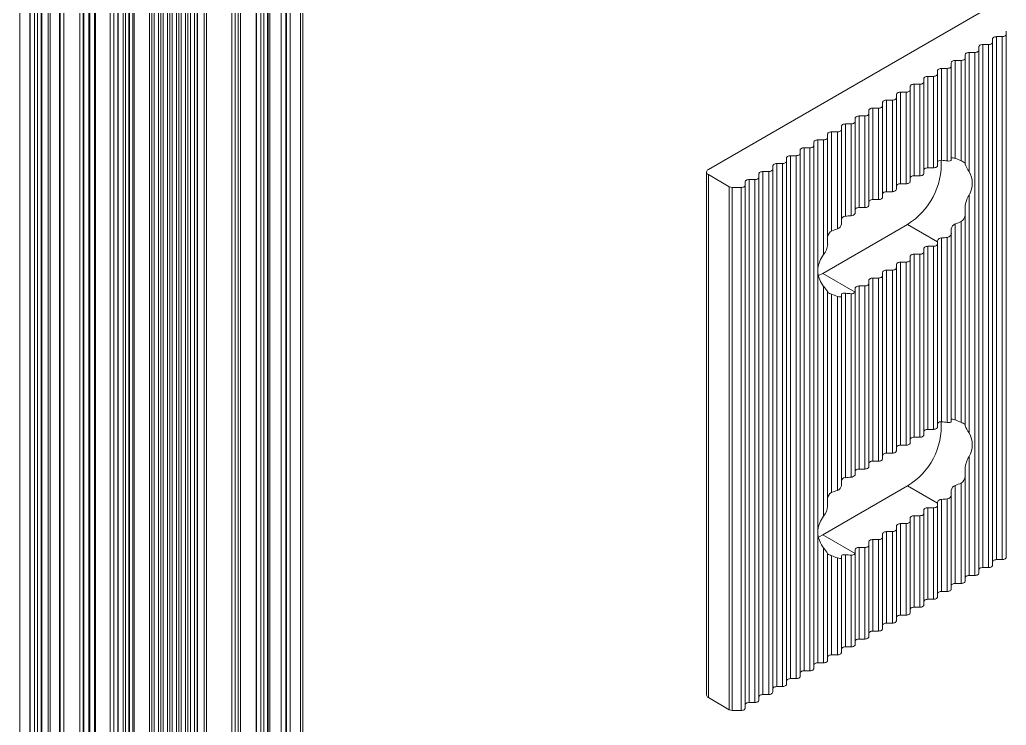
# Model space of a CAD drawing. Header units: millimetres. Extents: x 39 to 459, y 26 to 647.
# Drawn here: x 153.071 to 154.921, y 265.556 to 266.878 of the extents above; entities that cross this region are included whole.
import ezdxf

# ---------------------------------------------------------------- set-up
doc = ezdxf.new("R2010")
doc.units = ezdxf.units.MM
doc.layers.add('ANTET', color=7, linetype='Continuous')

# ---------------------------------------------------------------- blocks, each defined once
blk = doc.blocks.new('Kayıt Montajı')
at = {"color": 7, "linetype": 'Continuous', "lineweight": 15}
for p, q in [((11288.6942, 2149.8857), (11288.6942, 2125.1445)), ((11288.6984, 2149.8857), (11288.6984, 2125.1445)), ((11288.6411, 2149.8698), (11288.6411, 2125.1286)), ((11288.6602, 2149.8588), (11288.6602, 2125.1176)), ((11288.6604, 2149.8587), (11288.6604, 2125.1175)), ((11288.6686, 2149.8547), (11288.6686, 2125.1135)), ((11288.6747, 2149.8549), (11288.6747, 2125.1137)), ((11288.6814, 2149.8588), (11288.6814, 2125.1176)), ((11288.6823, 2125.1188), (11288.6823, 2149.86)), ((11288.7158, 2149.8285), (11288.7158, 2125.0873)), ((11288.7168, 2149.8269), (11288.7168, 2125.0857)), ((11288.7237, 2149.8221), (11288.7237, 2125.0809)), ((11288.7239, 2149.822), (11288.7239, 2125.0808)), ((11288.7536, 2149.8049), (11288.7536, 2125.0637)), ((11288.9869, 2149.7167), (11288.9869, 2126.6903)), ((11288.9912, 2149.7167), (11288.9912, 2126.6903)), ((11288.961, 2149.7013), (11288.961, 2126.6748)), ((11288.969, 2149.7013), (11288.969, 2126.6748)), ((11288.9735, 2149.7039), (11288.9735, 2126.6774)), ((11288.9743, 2149.7094), (11288.9743, 2126.683)), ((11288.7601, 2149.6794), (11288.7601, 2126.6529)), ((11288.8106, 2149.6884), (11288.8106, 2126.662)), ((11288.8174, 2149.6923), (11288.8174, 2126.6659)), ((11288.927, 2149.6817), (11288.927, 2126.6552)), ((11288.935, 2149.6817), (11288.935, 2126.6552)), ((11288.9395, 2149.6843), (11288.9395, 2126.6578)), ((11288.944, 2149.6915), (11288.944, 2126.665)), ((11288.952, 2149.6915), (11288.952, 2126.665)), ((11288.9565, 2149.6941), (11288.9565, 2126.6676)), ((11289.0389, 2149.6892), (11289.0389, 2124.948)), ((11289.0452, 2149.6855), (11289.0452, 2124.9443)), ((11288.761, 2149.6781), (11288.761, 2126.6517)), ((11288.7705, 2149.6726), (11288.7705, 2126.6462)), ((11288.7727, 2149.6721), (11288.7727, 2126.6457)), ((11288.7811, 2149.6721), (11288.7811, 2126.6457)), ((11288.7833, 2149.6726), (11288.7833, 2126.6462)), ((11288.8931, 2149.6621), (11288.8931, 2126.6357)), ((11288.9011, 2149.6621), (11288.9011, 2126.6357)), ((11288.9056, 2149.6647), (11288.9056, 2126.6383)), ((11288.9101, 2149.6719), (11288.9101, 2126.6455)), ((11288.918, 2149.6719), (11288.918, 2126.6455)), ((11288.9225, 2149.6745), (11288.9225, 2126.648)), ((11288.8248, 2149.642), (11288.8248, 2126.6156)), ((11288.8533, 2149.6518), (11288.8533, 2126.6254)), ((11288.8554, 2149.6523), (11288.8554, 2126.6259)), ((11288.8841, 2149.6523), (11288.8841, 2126.6259)), ((11288.8886, 2149.6549), (11288.8886, 2126.6285)), ((11288.8257, 2149.6408), (11288.8257, 2126.6143)), ((11288.8352, 2149.6353), (11288.8352, 2126.6088)), ((11288.8395, 2149.6353), (11288.8395, 2126.6088)), ((11288.8458, 2149.6389), (11288.8458, 2126.6125)), ((11288.8467, 2126.6137), (11288.8467, 2149.6402)), ((11289.0504, 2149.6371), (11289.0504, 2124.8959)), ((11289.0548, 2149.631), (11289.0548, 2124.8898)), ((11289.1099, 2149.6359), (11289.1099, 2124.8947)), ((11289.1312, 2149.6359), (11289.1312, 2124.8947)), ((11289.0845, 2149.6138), (11289.0845, 2124.8727)), ((11289.0847, 2149.6137), (11289.0847, 2124.8725)), ((11289.0929, 2149.6098), (11289.0929, 2124.8686)), ((11289.0989, 2149.6099), (11289.0989, 2124.8687)), ((11289.1057, 2149.6138), (11289.1057, 2124.8727)), ((11289.1066, 2124.8739), (11289.1066, 2149.6151)), ((11289.14, 2149.5836), (11289.14, 2124.8424)), ((11289.1411, 2149.5819), (11289.1411, 2124.8407)), ((11289.148, 2149.5772), (11289.148, 2124.836)), ((11289.1481, 2149.5771), (11289.1481, 2124.8359)), ((11289.1672, 2149.5661), (11289.1672, 2124.8249)), ((11289.1715, 2149.5661), (11289.1715, 2124.8249)), ((11290.6942, 2149.2632), (11289.932, 2148.8232)), ((11290.4721, 2149.072), (11290.4829, 2149.072)), ((11290.4721, 2149.072), (11290.4721, 2148.0921)), ((11290.4829, 2149.072), (11290.4829, 2148.0921)), ((11290.4904, 2149.0763), (11290.4904, 2149.0825)), ((11290.4904, 2149.0763), (11290.4904, 2148.0964)), ((11290.4389, 2149.0466), (11290.4389, 2149.0528)), ((11290.4464, 2149.0571), (11290.4571, 2149.0571)), ((11290.4464, 2149.0571), (11290.4464, 2148.0772)), ((11290.4571, 2149.0571), (11290.4571, 2148.0772)), ((11290.4646, 2149.0614), (11290.4646, 2149.0676)), ((11290.4646, 2149.0614), (11290.4646, 2148.0816)), ((11290.4131, 2149.0317), (11290.4131, 2149.0379)), ((11290.4131, 2149.0317), (11290.4131, 2148.8352)), ((11290.4206, 2149.0422), (11290.4314, 2149.0422)), ((11290.4206, 2149.0422), (11290.4206, 2148.8193)), ((11290.4314, 2149.0422), (11290.4314, 2148.0624)), ((11290.4389, 2149.0466), (11290.4389, 2148.0667)), ((11290.3873, 2149.0168), (11290.3873, 2149.023)), ((11290.3873, 2149.0168), (11290.3873, 2148.8408)), ((11290.3948, 2149.0274), (11290.4056, 2149.0274)), ((11290.3948, 2149.0274), (11290.3948, 2148.8438)), ((11290.4056, 2149.0274), (11290.4056, 2148.8392)), ((11290.3433, 2148.9976), (11290.3541, 2148.9976)), ((11290.3433, 2148.9976), (11290.3433, 2148.8261)), ((11290.3541, 2148.9976), (11290.3541, 2148.8261)), ((11290.3616, 2149.0019), (11290.3616, 2149.0082)), ((11290.3616, 2149.0019), (11290.3616, 2148.8305)), ((11290.3691, 2149.0125), (11290.3798, 2149.0125)), ((11290.3691, 2149.0125), (11290.3691, 2148.8402)), ((11290.3798, 2149.0125), (11290.3798, 2148.8391)), ((11290.3101, 2148.9722), (11290.3101, 2148.9784)), ((11290.3176, 2148.9827), (11290.3283, 2148.9827)), ((11290.3176, 2148.9827), (11290.3176, 2148.8113)), ((11290.3283, 2148.9827), (11290.3283, 2148.8113)), ((11290.3358, 2148.9871), (11290.3358, 2148.9933)), ((11290.3358, 2148.9871), (11290.3358, 2148.8156)), ((11290.2843, 2148.9573), (11290.2843, 2148.9635)), ((11290.2843, 2148.9573), (11290.2843, 2148.7859)), ((11290.2918, 2148.9679), (11290.3026, 2148.9679)), ((11290.2918, 2148.9679), (11290.2918, 2148.7964)), ((11290.3026, 2148.9679), (11290.3026, 2148.7964)), ((11290.3101, 2148.9722), (11290.3101, 2148.8007)), ((11290.2586, 2148.9425), (11290.2586, 2148.9487)), ((11290.2586, 2148.9425), (11290.2586, 2148.771)), ((11290.2661, 2148.953), (11290.2768, 2148.953)), ((11290.2661, 2148.953), (11290.2661, 2148.7815)), ((11290.2768, 2148.953), (11290.2768, 2148.7815)), ((11290.2145, 2148.9233), (11290.2253, 2148.9233)), ((11290.2145, 2148.9233), (11290.2145, 2148.7518)), ((11290.2253, 2148.9233), (11290.2253, 2148.7518)), ((11290.2328, 2148.9276), (11290.2328, 2148.9338)), ((11290.2328, 2148.9276), (11290.2328, 2148.7561)), ((11290.2403, 2148.9381), (11290.2511, 2148.9381)), ((11290.2403, 2148.9381), (11290.2403, 2148.7667)), ((11290.2511, 2148.9381), (11290.2511, 2148.7667)), ((11290.1813, 2148.8979), (11290.1813, 2148.9041)), ((11290.1888, 2148.9084), (11290.1995, 2148.9084)), ((11290.1888, 2148.9084), (11290.1888, 2148.7356)), ((11290.1995, 2148.9084), (11290.1995, 2148.7365)), ((11290.207, 2148.9127), (11290.207, 2148.9189)), ((11290.207, 2148.9127), (11290.207, 2148.7413)), ((11290.1555, 2148.883), (11290.1555, 2148.8892)), ((11290.163, 2148.8935), (11290.1738, 2148.8935)), ((11290.163, 2148.8935), (11290.163, 2148.7077)), ((11290.1738, 2148.8935), (11290.1738, 2148.7118)), ((11290.1813, 2148.8979), (11290.1813, 2148.7205)), ((11290.1298, 2148.8681), (11290.1298, 2148.8743)), ((11290.1298, 2148.8681), (11290.1298, 2147.8883)), ((11290.1373, 2148.8787), (11290.148, 2148.8787)), ((11290.1373, 2148.8787), (11290.1373, 2148.6379)), ((11290.148, 2148.8787), (11290.148, 2148.6635)), ((11290.1555, 2148.883), (11290.1555, 2148.6825)), ((11290.0858, 2148.8489), (11290.0965, 2148.8489)), ((11290.0858, 2148.8489), (11290.0858, 2147.8691)), ((11290.0965, 2148.8489), (11290.0965, 2147.8691)), ((11290.104, 2148.8532), (11290.104, 2148.8595)), ((11290.104, 2148.8532), (11290.104, 2147.8734)), ((11290.1115, 2148.8638), (11290.1223, 2148.8638)), ((11290.1115, 2148.8638), (11290.1115, 2147.8839)), ((11290.1223, 2148.8638), (11290.1223, 2147.8839)), ((11290.0525, 2148.8235), (11290.0525, 2148.8297)), ((11290.06, 2148.834), (11290.0708, 2148.834)), ((11290.06, 2148.834), (11290.06, 2147.8542)), ((11290.0708, 2148.834), (11290.0708, 2147.8542)), ((11290.0783, 2148.8384), (11290.0783, 2148.8446)), ((11290.0783, 2148.8384), (11290.0783, 2147.8585)), ((11290.4131, 2148.8352), (11290.4131, 2148.8333)), ((11289.9284, 2148.8183), (11289.9284, 2147.8384)), ((11289.932, 2148.8134), (11289.9712, 2148.7907)), ((11289.932, 2148.8134), (11289.932, 2147.8335)), ((11290.0267, 2148.8086), (11290.0267, 2148.8149)), ((11290.0342, 2148.8192), (11290.045, 2148.8192)), ((11290.0342, 2148.8192), (11290.0342, 2147.8393)), ((11290.045, 2148.8192), (11290.045, 2147.8393)), ((11290.0525, 2148.8235), (11290.0525, 2147.8437)), ((11290.3283, 2148.8113), (11290.3176, 2148.8113)), ((11290.3541, 2148.8261), (11290.3433, 2148.8261)), ((11290.001, 2148.7938), (11290.001, 2148.8)), ((11290.001, 2148.7938), (11290.001, 2147.8139)), ((11290.0085, 2148.8043), (11290.0192, 2148.8043)), ((11290.0085, 2148.8043), (11290.0085, 2147.8245)), ((11290.0192, 2148.8043), (11290.0192, 2147.8245)), ((11290.0267, 2148.8086), (11290.0267, 2147.8288)), ((11290.3026, 2148.7964), (11290.2918, 2148.7964)), ((11289.9712, 2148.7907), (11289.9712, 2147.8109)), ((11289.9765, 2148.7894), (11289.9935, 2148.7894)), ((11289.9765, 2148.7894), (11289.9765, 2147.8096)), ((11289.9935, 2148.7894), (11289.9935, 2147.8096)), ((11290.2768, 2148.7815), (11290.2661, 2148.7815)), ((11290.4206, 2148.7752), (11290.4206, 2148.3294)), ((11290.2511, 2148.7667), (11290.2403, 2148.7667)), ((11290.2253, 2148.7518), (11290.2145, 2148.7518)), ((11290.4131, 2148.7526), (11290.4131, 2148.7382)), ((11290.4131, 2148.7382), (11290.4131, 2148.3453)), ((11290.3053, 2148.7202), (11290.1462, 2148.6284)), ((11290.3616, 2148.6878), (11290.3053, 2148.7202)), ((11290.3948, 2148.721), (11290.3948, 2148.3539)), ((11290.4056, 2148.7255), (11290.4056, 2148.3493)), ((11290.3873, 2148.7118), (11290.3873, 2148.7029)), ((11290.3873, 2148.7029), (11290.3873, 2148.3509)), ((11290.3616, 2148.6897), (11290.3616, 2148.6878)), ((11290.3616, 2148.6878), (11290.3616, 2148.6835)), ((11290.3616, 2148.6835), (11290.3616, 2148.3405)), ((11290.3691, 2148.6948), (11290.3691, 2148.3503)), ((11290.3798, 2148.696), (11290.3798, 2148.3491)), ((11290.3283, 2148.6643), (11290.3176, 2148.6643)), ((11290.3176, 2148.6643), (11290.3176, 2148.3213)), ((11290.3283, 2148.6643), (11290.3283, 2148.3213)), ((11290.3358, 2148.6748), (11290.3358, 2148.6686)), ((11290.3358, 2148.6686), (11290.3358, 2148.3257)), ((11290.3541, 2148.6792), (11290.3433, 2148.6792)), ((11290.3433, 2148.6792), (11290.3433, 2148.3362)), ((11290.3541, 2148.6792), (11290.3541, 2148.3362)), ((11290.2843, 2148.6451), (11290.2843, 2148.6389)), ((11290.3026, 2148.6494), (11290.2918, 2148.6494)), ((11290.2918, 2148.6494), (11290.2918, 2148.3065)), ((11290.3026, 2148.6494), (11290.3026, 2148.3065)), ((11290.3101, 2148.66), (11290.3101, 2148.6538)), ((11290.3101, 2148.6538), (11290.3101, 2148.3108)), ((11290.1373, 2148.6295), (11290.1373, 2148.148)), ((11290.1462, 2148.6284), (11290.1381, 2148.6243)), ((11290.2069, 2148.5934), (11290.1462, 2148.6284)), ((11290.2586, 2148.6302), (11290.2586, 2148.624)), ((11290.2768, 2148.6346), (11290.2661, 2148.6346)), ((11290.2661, 2148.6346), (11290.2661, 2148.2916)), ((11290.2768, 2148.6346), (11290.2768, 2148.2916)), ((11290.2843, 2148.6389), (11290.2843, 2148.2959)), ((11290.2328, 2148.6154), (11290.2328, 2148.6091)), ((11290.2328, 2148.6091), (11290.2328, 2148.2662)), ((11290.2511, 2148.6197), (11290.2403, 2148.6197)), ((11290.2403, 2148.6197), (11290.2403, 2148.2767)), ((11290.2511, 2148.6197), (11290.2511, 2148.2767)), ((11290.2586, 2148.624), (11290.2586, 2148.2811)), ((11290.148, 2148.6039), (11290.148, 2148.1736)), ((11290.1555, 2148.5935), (11290.1555, 2148.1926)), ((11290.163, 2148.5894), (11290.163, 2148.2178)), ((11290.1888, 2148.5913), (11290.1888, 2148.2457)), ((11290.1995, 2148.5903), (11290.1995, 2148.2466)), ((11290.207, 2148.6005), (11290.207, 2148.5943)), ((11290.207, 2148.5943), (11290.207, 2148.2513)), ((11290.2253, 2148.6048), (11290.2145, 2148.6048)), ((11290.2145, 2148.6048), (11290.2145, 2148.2619)), ((11290.2253, 2148.6048), (11290.2253, 2148.2619)), ((11290.1738, 2148.5853), (11290.1738, 2148.2219)), ((11290.1813, 2148.5853), (11290.1813, 2148.2306)), ((11290.3541, 2148.3362), (11290.3433, 2148.3362)), ((11290.4131, 2148.3433), (11290.4131, 2148.3453)), ((11290.3283, 2148.3213), (11290.3176, 2148.3213)), ((11290.2768, 2148.2916), (11290.2661, 2148.2916)), ((11290.3026, 2148.3065), (11290.2918, 2148.3065)), ((11290.2511, 2148.2767), (11290.2403, 2148.2767)), ((11290.4206, 2148.2852), (11290.4206, 2148.0624)), ((11290.2253, 2148.2619), (11290.2145, 2148.2619)), ((11290.4131, 2148.2483), (11290.4131, 2148.2627)), ((11290.4131, 2148.2483), (11290.4131, 2148.0518)), ((11290.3053, 2148.2303), (11290.1462, 2148.1385)), ((11290.3616, 2148.1978), (11290.3053, 2148.2303)), ((11290.3873, 2148.213), (11290.3873, 2148.2218)), ((11290.3948, 2148.231), (11290.3948, 2148.0475)), ((11290.4056, 2148.2356), (11290.4056, 2148.0475)), ((11290.3616, 2148.1978), (11290.3616, 2148.1998)), ((11290.3691, 2148.2049), (11290.3691, 2148.0326)), ((11290.3798, 2148.2061), (11290.3798, 2148.0326)), ((11290.3873, 2148.213), (11290.3873, 2148.037)), ((11290.3358, 2148.1849), (11290.3358, 2148.1787)), ((11290.3541, 2148.1892), (11290.3433, 2148.1892)), ((11290.3433, 2148.1892), (11290.3433, 2148.0178)), ((11290.3541, 2148.1892), (11290.3541, 2148.0178)), ((11290.3616, 2148.1978), (11290.3616, 2148.1936)), ((11290.3616, 2148.1936), (11290.3616, 2148.0221)), ((11290.3101, 2148.17), (11290.3101, 2148.1638)), ((11290.3101, 2148.1638), (11290.3101, 2147.9924)), ((11290.3283, 2148.1744), (11290.3176, 2148.1744)), ((11290.3176, 2148.1744), (11290.3176, 2148.0029)), ((11290.3283, 2148.1744), (11290.3283, 2148.0029)), ((11290.3358, 2148.1787), (11290.3358, 2148.0072)), ((11290.2768, 2148.1446), (11290.2661, 2148.1446)), ((11290.2661, 2148.1446), (11290.2661, 2147.9732)), ((11290.2768, 2148.1446), (11290.2768, 2147.9732)), ((11290.2843, 2148.1552), (11290.2843, 2148.149)), ((11290.2843, 2148.149), (11290.2843, 2147.9775)), ((11290.3026, 2148.1595), (11290.2918, 2148.1595)), ((11290.2918, 2148.1595), (11290.2918, 2147.988)), ((11290.3026, 2148.1595), (11290.3026, 2147.988)), ((11290.1373, 2148.1396), (11290.1373, 2147.8988)), ((11290.1381, 2148.1344), (11290.1462, 2148.1385)), ((11290.2069, 2148.1035), (11290.1462, 2148.1385)), ((11290.2328, 2148.1254), (11290.2328, 2148.1192)), ((11290.2511, 2148.1298), (11290.2403, 2148.1298)), ((11290.2403, 2148.1298), (11290.2403, 2147.9583)), ((11290.2511, 2148.1298), (11290.2511, 2147.9583)), ((11290.2586, 2148.1403), (11290.2586, 2148.1341)), ((11290.2586, 2148.1341), (11290.2586, 2147.9626)), ((11290.148, 2148.1139), (11290.148, 2147.8988)), ((11290.207, 2148.1106), (11290.207, 2148.1044)), ((11290.2253, 2148.1149), (11290.2145, 2148.1149)), ((11290.2145, 2148.1149), (11290.2145, 2147.9434)), ((11290.2253, 2148.1149), (11290.2253, 2147.9434)), ((11290.2328, 2148.1192), (11290.2328, 2147.9477)), ((11290.1555, 2148.1036), (11290.1555, 2147.9031)), ((11290.163, 2148.0995), (11290.163, 2147.9137)), ((11290.1738, 2148.0954), (11290.1738, 2147.9137)), ((11290.1813, 2148.0953), (11290.1813, 2147.918)), ((11290.1888, 2148.1013), (11290.1888, 2147.9285)), ((11290.1995, 2148.1004), (11290.1995, 2147.9285)), ((11290.207, 2148.1044), (11290.207, 2147.9329)), ((11290.4721, 2148.0921), (11290.4829, 2148.0921)), ((11290.4464, 2148.0772), (11290.4571, 2148.0772)), ((11290.4206, 2148.0624), (11290.4314, 2148.0624)), ((11290.3691, 2148.0326), (11290.3798, 2148.0326)), ((11290.3948, 2148.0475), (11290.4056, 2148.0475)), ((11290.3433, 2148.0178), (11290.3541, 2148.0178)), ((11290.3176, 2148.0029), (11290.3283, 2148.0029)), ((11290.2918, 2147.988), (11290.3026, 2147.988)), ((11290.2661, 2147.9732), (11290.2768, 2147.9732)), ((11290.2145, 2147.9434), (11290.2253, 2147.9434)), ((11290.2403, 2147.9583), (11290.2511, 2147.9583)), ((11290.1888, 2147.9285), (11290.1995, 2147.9285)), ((11290.163, 2147.9137), (11290.1738, 2147.9137)), ((11290.1373, 2147.8988), (11290.148, 2147.8988)), ((11290.0858, 2147.8691), (11290.0965, 2147.8691)), ((11290.1115, 2147.8839), (11290.1223, 2147.8839)), ((11290.06, 2147.8542), (11290.0708, 2147.8542)), ((11289.932, 2147.8335), (11289.9712, 2147.8109)), ((11290.0342, 2147.8393), (11290.045, 2147.8393)), ((11290.0085, 2147.8245), (11290.0192, 2147.8245)), ((11289.9765, 2147.8096), (11289.9935, 2147.8096))]:
    blk.add_line(p, q, dxfattribs=at)
at = {"color": 7, "linetype": 'Continuous', "lineweight": 15, "flags": 128}
for points in [[(11290.4646, 2149.0676), (11290.4648, 2149.0685), (11290.4652, 2149.0693), (11290.4659, 2149.07), (11290.4668, 2149.0707), (11290.4679, 2149.0712), (11290.4692, 2149.0716), (11290.4706, 2149.0719), (11290.4721, 2149.072)], [(11290.4829, 2149.072), (11290.4843, 2149.072), (11290.4857, 2149.0723), (11290.487, 2149.0727), (11290.4882, 2149.0732), (11290.4891, 2149.0739), (11290.4898, 2149.0746), (11290.4902, 2149.0754), (11290.4904, 2149.0763)], [(11290.4389, 2149.0528), (11290.439, 2149.0536), (11290.4394, 2149.0544), (11290.4401, 2149.0552), (11290.441, 2149.0558), (11290.4422, 2149.0564), (11290.4435, 2149.0568), (11290.4449, 2149.057), (11290.4464, 2149.0571)], [(11290.4571, 2149.0571), (11290.4586, 2149.0572), (11290.46, 2149.0574), (11290.4613, 2149.0578), (11290.4624, 2149.0584), (11290.4633, 2149.059), (11290.464, 2149.0598), (11290.4645, 2149.0606), (11290.4646, 2149.0614)], [(11290.4056, 2149.0274), (11290.4071, 2149.0274), (11290.4085, 2149.0277), (11290.4098, 2149.0281), (11290.4109, 2149.0286), (11290.4118, 2149.0293), (11290.4125, 2149.03), (11290.413, 2149.0308), (11290.4131, 2149.0317)], [(11290.4131, 2149.0379), (11290.4132, 2149.0387), (11290.4137, 2149.0395), (11290.4144, 2149.0403), (11290.4153, 2149.041), (11290.4164, 2149.0415), (11290.4177, 2149.0419), (11290.4191, 2149.0421), (11290.4206, 2149.0422)], [(11290.4314, 2149.0422), (11290.4328, 2149.0423), (11290.4342, 2149.0426), (11290.4355, 2149.043), (11290.4367, 2149.0435), (11290.4376, 2149.0441), (11290.4383, 2149.0449), (11290.4387, 2149.0457), (11290.4389, 2149.0466)], [(11290.3798, 2149.0125), (11290.3813, 2149.0126), (11290.3827, 2149.0128), (11290.384, 2149.0132), (11290.3851, 2149.0138), (11290.3861, 2149.0144), (11290.3868, 2149.0152), (11290.3872, 2149.016), (11290.3873, 2149.0168)], [(11290.3873, 2149.023), (11290.3875, 2149.0239), (11290.3879, 2149.0247), (11290.3886, 2149.0254), (11290.3895, 2149.0261), (11290.3907, 2149.0266), (11290.392, 2149.027), (11290.3934, 2149.0273), (11290.3948, 2149.0274)], [(11290.3358, 2148.9933), (11290.336, 2148.9941), (11290.3364, 2148.9949), (11290.3371, 2148.9957), (11290.338, 2148.9963), (11290.3392, 2148.9969), (11290.3405, 2148.9973), (11290.3419, 2148.9975), (11290.3433, 2148.9976)], [(11290.3541, 2148.9976), (11290.3555, 2148.9977), (11290.357, 2148.9979), (11290.3582, 2148.9983), (11290.3594, 2148.9989), (11290.3603, 2148.9995), (11290.361, 2149.0003), (11290.3614, 2149.0011), (11290.3616, 2149.0019)], [(11290.3616, 2149.0082), (11290.3617, 2149.009), (11290.3622, 2149.0098), (11290.3628, 2149.0106), (11290.3638, 2149.0112), (11290.3649, 2149.0118), (11290.3662, 2149.0122), (11290.3676, 2149.0124), (11290.3691, 2149.0125)], [(11290.3101, 2148.9784), (11290.3102, 2148.9793), (11290.3106, 2148.9801), (11290.3113, 2148.9808), (11290.3123, 2148.9815), (11290.3134, 2148.982), (11290.3147, 2148.9824), (11290.3161, 2148.9827), (11290.3176, 2148.9827)], [(11290.3283, 2148.9827), (11290.3298, 2148.9828), (11290.3312, 2148.9831), (11290.3325, 2148.9835), (11290.3336, 2148.984), (11290.3346, 2148.9847), (11290.3353, 2148.9854), (11290.3357, 2148.9862), (11290.3358, 2148.9871)], [(11290.2768, 2148.953), (11290.2783, 2148.9531), (11290.2797, 2148.9533), (11290.281, 2148.9537), (11290.2821, 2148.9543), (11290.283, 2148.9549), (11290.2837, 2148.9557), (11290.2842, 2148.9565), (11290.2843, 2148.9573)], [(11290.2843, 2148.9635), (11290.2845, 2148.9644), (11290.2849, 2148.9652), (11290.2856, 2148.966), (11290.2865, 2148.9666), (11290.2876, 2148.9671), (11290.2889, 2148.9675), (11290.2903, 2148.9678), (11290.2918, 2148.9679)], [(11290.3026, 2148.9679), (11290.304, 2148.968), (11290.3054, 2148.9682), (11290.3067, 2148.9686), (11290.3079, 2148.9691), (11290.3088, 2148.9698), (11290.3095, 2148.9705), (11290.3099, 2148.9714), (11290.3101, 2148.9722)], [(11290.2511, 2148.9381), (11290.2525, 2148.9382), (11290.2539, 2148.9385), (11290.2552, 2148.9389), (11290.2564, 2148.9394), (11290.2573, 2148.9401), (11290.258, 2148.9408), (11290.2584, 2148.9416), (11290.2586, 2148.9425)], [(11290.2586, 2148.9487), (11290.2587, 2148.9495), (11290.2591, 2148.9503), (11290.2598, 2148.9511), (11290.2607, 2148.9517), (11290.2619, 2148.9523), (11290.2632, 2148.9527), (11290.2646, 2148.9529), (11290.2661, 2148.953)], [(11290.207, 2148.9189), (11290.2072, 2148.9198), (11290.2076, 2148.9206), (11290.2083, 2148.9213), (11290.2092, 2148.922), (11290.2104, 2148.9225), (11290.2117, 2148.9229), (11290.2131, 2148.9232), (11290.2145, 2148.9233)], [(11290.2253, 2148.9233), (11290.2268, 2148.9233), (11290.2282, 2148.9236), (11290.2295, 2148.924), (11290.2306, 2148.9245), (11290.2315, 2148.9252), (11290.2322, 2148.9259), (11290.2327, 2148.9268), (11290.2328, 2148.9276)], [(11290.2328, 2148.9338), (11290.2329, 2148.9347), (11290.2334, 2148.9355), (11290.2341, 2148.9362), (11290.235, 2148.9369), (11290.2361, 2148.9374), (11290.2374, 2148.9378), (11290.2388, 2148.9381), (11290.2403, 2148.9381)], [(11290.1813, 2148.9041), (11290.1814, 2148.9049), (11290.1819, 2148.9057), (11290.1825, 2148.9065), (11290.1835, 2148.9071), (11290.1846, 2148.9077), (11290.1859, 2148.9081), (11290.1873, 2148.9083), (11290.1888, 2148.9084)], [(11290.1995, 2148.9084), (11290.201, 2148.9085), (11290.2024, 2148.9087), (11290.2037, 2148.9091), (11290.2048, 2148.9097), (11290.2058, 2148.9103), (11290.2065, 2148.9111), (11290.2069, 2148.9119), (11290.207, 2148.9127)], [(11290.1555, 2148.8892), (11290.1557, 2148.89), (11290.1561, 2148.8909), (11290.1568, 2148.8916), (11290.1577, 2148.8923), (11290.1589, 2148.8928), (11290.1602, 2148.8932), (11290.1616, 2148.8934), (11290.163, 2148.8935)], [(11290.1738, 2148.8935), (11290.1752, 2148.8936), (11290.1766, 2148.8939), (11290.1779, 2148.8943), (11290.1791, 2148.8948), (11290.18, 2148.8955), (11290.1807, 2148.8962), (11290.1811, 2148.897), (11290.1813, 2148.8979)], [(11290.1223, 2148.8638), (11290.1237, 2148.8639), (11290.1251, 2148.8641), (11290.1264, 2148.8645), (11290.1276, 2148.8651), (11290.1285, 2148.8657), (11290.1292, 2148.8665), (11290.1296, 2148.8673), (11290.1298, 2148.8681)], [(11290.1298, 2148.8743), (11290.1299, 2148.8752), (11290.1303, 2148.876), (11290.131, 2148.8767), (11290.132, 2148.8774), (11290.1331, 2148.8779), (11290.1344, 2148.8783), (11290.1358, 2148.8786), (11290.1373, 2148.8787)], [(11290.148, 2148.8787), (11290.1495, 2148.8787), (11290.1509, 2148.879), (11290.1522, 2148.8794), (11290.1533, 2148.8799), (11290.1543, 2148.8806), (11290.155, 2148.8813), (11290.1554, 2148.8821), (11290.1555, 2148.883)], [(11290.0783, 2148.8446), (11290.0784, 2148.8454), (11290.0788, 2148.8462), (11290.0795, 2148.847), (11290.0804, 2148.8477), (11290.0816, 2148.8482), (11290.0829, 2148.8486), (11290.0843, 2148.8488), (11290.0858, 2148.8489)], [(11290.0965, 2148.8489), (11290.098, 2148.849), (11290.0994, 2148.8492), (11290.1007, 2148.8496), (11290.1018, 2148.8502), (11290.1027, 2148.8508), (11290.1034, 2148.8516), (11290.1039, 2148.8524), (11290.104, 2148.8532)], [(11290.104, 2148.8595), (11290.1042, 2148.8603), (11290.1046, 2148.8611), (11290.1053, 2148.8619), (11290.1062, 2148.8625), (11290.1073, 2148.8631), (11290.1086, 2148.8635), (11290.11, 2148.8637), (11290.1115, 2148.8638)], [(11290.0525, 2148.8297), (11290.0526, 2148.8306), (11290.0531, 2148.8314), (11290.0538, 2148.8321), (11290.0547, 2148.8328), (11290.0558, 2148.8333), (11290.0571, 2148.8337), (11290.0585, 2148.834), (11290.06, 2148.834)], [(11290.0708, 2148.834), (11290.0722, 2148.8341), (11290.0736, 2148.8344), (11290.0749, 2148.8348), (11290.0761, 2148.8353), (11290.077, 2148.836), (11290.0777, 2148.8367), (11290.0781, 2148.8375), (11290.0783, 2148.8384)], [(11290.3616, 2148.8305), (11290.3614, 2148.8296), (11290.361, 2148.8288), (11290.3603, 2148.8281), (11290.3594, 2148.8274), (11290.3582, 2148.8269), (11290.357, 2148.8265), (11290.3555, 2148.8262), (11290.3541, 2148.8261)], [(11290.3616, 2148.8367), (11290.3616, 2148.8371), (11290.3623, 2148.8384), (11290.3638, 2148.8395), (11290.3658, 2148.8401), (11290.3683, 2148.8403), (11290.3691, 2148.8402)], [(11290.3798, 2148.8391), (11290.3805, 2148.839), (11290.3829, 2148.8389), (11290.385, 2148.8391), (11290.3865, 2148.8397), (11290.3873, 2148.8405), (11290.3873, 2148.8408)], [(11290.3873, 2148.8444), (11290.3873, 2148.8445), (11290.3878, 2148.845), (11290.3891, 2148.8452), (11290.3911, 2148.8449), (11290.3939, 2148.8442), (11290.3948, 2148.8438)], [(11290.0267, 2148.8149), (11290.0269, 2148.8157), (11290.0273, 2148.8165), (11290.028, 2148.8173), (11290.0289, 2148.8179), (11290.0301, 2148.8185), (11290.0314, 2148.8189), (11290.0328, 2148.8191), (11290.0342, 2148.8192)], [(11290.045, 2148.8192), (11290.0465, 2148.8193), (11290.0479, 2148.8195), (11290.0492, 2148.8199), (11290.0503, 2148.8204), (11290.0512, 2148.8211), (11290.0519, 2148.8219), (11290.0523, 2148.8227), (11290.0525, 2148.8235)], [(11290.3176, 2148.8113), (11290.3161, 2148.8112), (11290.3147, 2148.8109), (11290.3134, 2148.8105), (11290.3123, 2148.81), (11290.3113, 2148.8093), (11290.3106, 2148.8086), (11290.3102, 2148.8078), (11290.3101, 2148.8069)], [(11290.3358, 2148.8156), (11290.3357, 2148.8148), (11290.3353, 2148.8139), (11290.3346, 2148.8132), (11290.3336, 2148.8125), (11290.3325, 2148.812), (11290.3312, 2148.8116), (11290.3298, 2148.8114), (11290.3283, 2148.8113)], [(11290.3433, 2148.8261), (11290.3419, 2148.8261), (11290.3405, 2148.8258), (11290.3392, 2148.8254), (11290.338, 2148.8249), (11290.3371, 2148.8242), (11290.3364, 2148.8235), (11290.336, 2148.8227), (11290.3358, 2148.8218)], [(11289.9935, 2148.7894), (11289.9949, 2148.7895), (11289.9963, 2148.7898), (11289.9976, 2148.7902), (11289.9988, 2148.7907), (11289.9997, 2148.7914), (11290.0004, 2148.7921), (11290.0008, 2148.7929), (11290.001, 2148.7938)], [(11290.001, 2148.8), (11290.0011, 2148.8008), (11290.0015, 2148.8016), (11290.0022, 2148.8024), (11290.0032, 2148.803), (11290.0043, 2148.8036), (11290.0056, 2148.804), (11290.007, 2148.8042), (11290.0085, 2148.8043)], [(11290.0192, 2148.8043), (11290.0207, 2148.8044), (11290.0221, 2148.8046), (11290.0234, 2148.805), (11290.0245, 2148.8056), (11290.0255, 2148.8062), (11290.0262, 2148.807), (11290.0266, 2148.8078), (11290.0267, 2148.8086)], [(11290.2918, 2148.7964), (11290.2903, 2148.7963), (11290.2889, 2148.7961), (11290.2876, 2148.7957), (11290.2865, 2148.7951), (11290.2856, 2148.7945), (11290.2849, 2148.7937), (11290.2845, 2148.7929), (11290.2843, 2148.7921)], [(11290.3101, 2148.8007), (11290.3099, 2148.7999), (11290.3095, 2148.7991), (11290.3088, 2148.7983), (11290.3079, 2148.7977), (11290.3067, 2148.7971), (11290.3054, 2148.7967), (11290.304, 2148.7965), (11290.3026, 2148.7964)], [(11290.2661, 2148.7815), (11290.2646, 2148.7814), (11290.2632, 2148.7812), (11290.2619, 2148.7808), (11290.2607, 2148.7803), (11290.2598, 2148.7796), (11290.2591, 2148.7789), (11290.2587, 2148.778), (11290.2586, 2148.7772)], [(11290.2843, 2148.7859), (11290.2842, 2148.785), (11290.2837, 2148.7842), (11290.283, 2148.7835), (11290.2821, 2148.7828), (11290.281, 2148.7823), (11290.2797, 2148.7819), (11290.2783, 2148.7816), (11290.2768, 2148.7815)], [(11290.2328, 2148.7561), (11290.2327, 2148.7553), (11290.2322, 2148.7545), (11290.2315, 2148.7537), (11290.2306, 2148.7531), (11290.2295, 2148.7525), (11290.2282, 2148.7521), (11290.2268, 2148.7519), (11290.2253, 2148.7518)], [(11290.2403, 2148.7667), (11290.2388, 2148.7666), (11290.2374, 2148.7663), (11290.2361, 2148.7659), (11290.235, 2148.7654), (11290.2341, 2148.7647), (11290.2334, 2148.764), (11290.2329, 2148.7632), (11290.2328, 2148.7623)], [(11290.2586, 2148.771), (11290.2584, 2148.7701), (11290.258, 2148.7693), (11290.2573, 2148.7686), (11290.2564, 2148.7679), (11290.2552, 2148.7674), (11290.2539, 2148.767), (11290.2525, 2148.7667), (11290.2511, 2148.7667)], [(11290.2145, 2148.7518), (11290.2131, 2148.7517), (11290.2117, 2148.7515), (11290.2104, 2148.7511), (11290.2092, 2148.7505), (11290.2083, 2148.7499), (11290.2076, 2148.7491), (11290.2072, 2148.7483), (11290.207, 2148.7475)], [(11290.1555, 2148.6959), (11290.156, 2148.6992), (11290.1576, 2148.7028), (11290.1605, 2148.7061), (11290.163, 2148.7077), (11290.163, 2148.7077)], [(11290.3616, 2148.6835), (11290.3614, 2148.6826), (11290.361, 2148.6818), (11290.3603, 2148.6811), (11290.3594, 2148.6804), (11290.3582, 2148.6799), (11290.357, 2148.6795), (11290.3555, 2148.6792), (11290.3541, 2148.6792)], [(11290.3176, 2148.6643), (11290.3161, 2148.6642), (11290.3147, 2148.664), (11290.3134, 2148.6636), (11290.3123, 2148.663), (11290.3113, 2148.6624), (11290.3106, 2148.6616), (11290.3102, 2148.6608), (11290.3101, 2148.66)], [(11290.3358, 2148.6686), (11290.3357, 2148.6678), (11290.3353, 2148.667), (11290.3346, 2148.6662), (11290.3336, 2148.6656), (11290.3325, 2148.665), (11290.3312, 2148.6646), (11290.3298, 2148.6644), (11290.3283, 2148.6643)], [(11290.3433, 2148.6792), (11290.3419, 2148.6791), (11290.3405, 2148.6788), (11290.3392, 2148.6784), (11290.338, 2148.6779), (11290.3371, 2148.6772), (11290.3364, 2148.6765), (11290.336, 2148.6757), (11290.3358, 2148.6748)], [(11290.2918, 2148.6494), (11290.2903, 2148.6493), (11290.2889, 2148.6491), (11290.2876, 2148.6487), (11290.2865, 2148.6482), (11290.2856, 2148.6475), (11290.2849, 2148.6468), (11290.2845, 2148.6459), (11290.2843, 2148.6451)], [(11290.3101, 2148.6538), (11290.3099, 2148.6529), (11290.3095, 2148.6521), (11290.3088, 2148.6513), (11290.3079, 2148.6507), (11290.3067, 2148.6502), (11290.3054, 2148.6498), (11290.304, 2148.6495), (11290.3026, 2148.6494)], [(11290.1373, 2148.6295), (11290.1371, 2148.6359), (11290.1373, 2148.6379)], [(11290.2661, 2148.6346), (11290.2646, 2148.6345), (11290.2632, 2148.6342), (11290.2619, 2148.6338), (11290.2607, 2148.6333), (11290.2598, 2148.6326), (11290.2591, 2148.6319), (11290.2587, 2148.6311), (11290.2586, 2148.6302)], [(11290.2843, 2148.6389), (11290.2842, 2148.638), (11290.2837, 2148.6372), (11290.283, 2148.6365), (11290.2821, 2148.6358), (11290.281, 2148.6353), (11290.2797, 2148.6349), (11290.2783, 2148.6346), (11290.2768, 2148.6346)], [(11290.2328, 2148.6091), (11290.2327, 2148.6083), (11290.2322, 2148.6075), (11290.2315, 2148.6067), (11290.2306, 2148.6061), (11290.2295, 2148.6055), (11290.2282, 2148.6051), (11290.2268, 2148.6049), (11290.2253, 2148.6048)], [(11290.2403, 2148.6197), (11290.2388, 2148.6196), (11290.2374, 2148.6194), (11290.2361, 2148.619), (11290.235, 2148.6184), (11290.2341, 2148.6178), (11290.2334, 2148.617), (11290.2329, 2148.6162), (11290.2328, 2148.6154)], [(11290.2586, 2148.624), (11290.2584, 2148.6232), (11290.258, 2148.6224), (11290.2573, 2148.6216), (11290.2564, 2148.621), (11290.2552, 2148.6204), (11290.2539, 2148.62), (11290.2525, 2148.6198), (11290.2511, 2148.6197)], [(11290.1888, 2148.5913), (11290.1872, 2148.5914), (11290.1849, 2148.5913), (11290.183, 2148.5908), (11290.1817, 2148.5901), (11290.1813, 2148.5892)], [(11290.1813, 2148.5892), (11290.1813, 2148.5878), (11290.1813, 2148.5865), (11290.1813, 2148.5853)], [(11290.2145, 2148.6048), (11290.2131, 2148.6047), (11290.2117, 2148.6045), (11290.2104, 2148.6041), (11290.2092, 2148.6035), (11290.2083, 2148.6029), (11290.2076, 2148.6021), (11290.2072, 2148.6013), (11290.207, 2148.6005)], [(11290.1813, 2148.5853), (11290.1812, 2148.5849), (11290.1804, 2148.5844), (11290.1789, 2148.5842), (11290.1766, 2148.5845), (11290.1738, 2148.5853)], [(11290.3691, 2148.3503), (11290.3675, 2148.3504), (11290.3651, 2148.35), (11290.3632, 2148.3493), (11290.362, 2148.3481), (11290.3616, 2148.3467)], [(11290.3873, 2148.3509), (11290.3872, 2148.3504), (11290.3864, 2148.3497), (11290.3847, 2148.3492), (11290.3824, 2148.349), (11290.3799, 2148.3491), (11290.3798, 2148.3491)], [(11290.3948, 2148.3539), (11290.3942, 2148.3541), (11290.3919, 2148.3548), (11290.3896, 2148.3553), (11290.3879, 2148.3551), (11290.3873, 2148.3545), (11290.3873, 2148.3544)], [(11290.3433, 2148.3362), (11290.3419, 2148.3361), (11290.3405, 2148.3359), (11290.3392, 2148.3355), (11290.338, 2148.3349), (11290.3371, 2148.3343), (11290.3364, 2148.3335), (11290.336, 2148.3327), (11290.3358, 2148.3319)], [(11290.3616, 2148.3405), (11290.3614, 2148.3397), (11290.361, 2148.3389), (11290.3603, 2148.3381), (11290.3594, 2148.3375), (11290.3582, 2148.3369), (11290.357, 2148.3365), (11290.3555, 2148.3363), (11290.3541, 2148.3362)], [(11290.3101, 2148.3108), (11290.3099, 2148.31), (11290.3095, 2148.3092), (11290.3088, 2148.3084), (11290.3079, 2148.3077), (11290.3067, 2148.3072), (11290.3054, 2148.3068), (11290.304, 2148.3066), (11290.3026, 2148.3065)], [(11290.3176, 2148.3213), (11290.3161, 2148.3213), (11290.3147, 2148.321), (11290.3134, 2148.3206), (11290.3123, 2148.3201), (11290.3113, 2148.3194), (11290.3106, 2148.3187), (11290.3102, 2148.3179), (11290.3101, 2148.317)], [(11290.3358, 2148.3257), (11290.3357, 2148.3248), (11290.3353, 2148.324), (11290.3346, 2148.3233), (11290.3336, 2148.3226), (11290.3325, 2148.3221), (11290.3312, 2148.3217), (11290.3298, 2148.3214), (11290.3283, 2148.3213)], [(11290.2661, 2148.2916), (11290.2646, 2148.2915), (11290.2632, 2148.2913), (11290.2619, 2148.2909), (11290.2607, 2148.2903), (11290.2598, 2148.2897), (11290.2591, 2148.2889), (11290.2587, 2148.2881), (11290.2586, 2148.2873)], [(11290.2843, 2148.2959), (11290.2842, 2148.2951), (11290.2837, 2148.2943), (11290.283, 2148.2935), (11290.2821, 2148.2929), (11290.281, 2148.2923), (11290.2797, 2148.2919), (11290.2783, 2148.2917), (11290.2768, 2148.2916)], [(11290.2918, 2148.3065), (11290.2903, 2148.3064), (11290.2889, 2148.3061), (11290.2876, 2148.3057), (11290.2865, 2148.3052), (11290.2856, 2148.3046), (11290.2849, 2148.3038), (11290.2845, 2148.303), (11290.2843, 2148.3021)], [(11290.2403, 2148.2767), (11290.2388, 2148.2767), (11290.2374, 2148.2764), (11290.2361, 2148.276), (11290.235, 2148.2755), (11290.2341, 2148.2748), (11290.2334, 2148.2741), (11290.2329, 2148.2733), (11290.2328, 2148.2724)], [(11290.2586, 2148.2811), (11290.2584, 2148.2802), (11290.258, 2148.2794), (11290.2573, 2148.2787), (11290.2564, 2148.278), (11290.2552, 2148.2775), (11290.2539, 2148.2771), (11290.2525, 2148.2768), (11290.2511, 2148.2767)], [(11290.2145, 2148.2619), (11290.2131, 2148.2618), (11290.2117, 2148.2615), (11290.2104, 2148.2611), (11290.2092, 2148.2606), (11290.2083, 2148.2599), (11290.2076, 2148.2592), (11290.2072, 2148.2584), (11290.207, 2148.2575)], [(11290.2328, 2148.2662), (11290.2327, 2148.2654), (11290.2322, 2148.2645), (11290.2315, 2148.2638), (11290.2306, 2148.2631), (11290.2295, 2148.2626), (11290.2282, 2148.2622), (11290.2268, 2148.262), (11290.2253, 2148.2619)], [(11290.3433, 2148.1892), (11290.3419, 2148.1892), (11290.3405, 2148.1889), (11290.3392, 2148.1885), (11290.338, 2148.188), (11290.3371, 2148.1873), (11290.3364, 2148.1866), (11290.336, 2148.1858), (11290.3358, 2148.1849)], [(11290.3616, 2148.1936), (11290.3614, 2148.1927), (11290.361, 2148.1919), (11290.3603, 2148.1912), (11290.3594, 2148.1905), (11290.3582, 2148.19), (11290.357, 2148.1896), (11290.3555, 2148.1893), (11290.3541, 2148.1892)], [(11290.3101, 2148.1638), (11290.3099, 2148.163), (11290.3095, 2148.1622), (11290.3088, 2148.1614), (11290.3079, 2148.1608), (11290.3067, 2148.1602), (11290.3054, 2148.1598), (11290.304, 2148.1596), (11290.3026, 2148.1595)], [(11290.3176, 2148.1744), (11290.3161, 2148.1743), (11290.3147, 2148.174), (11290.3134, 2148.1736), (11290.3123, 2148.1731), (11290.3113, 2148.1724), (11290.3106, 2148.1717), (11290.3102, 2148.1709), (11290.3101, 2148.17)], [(11290.3358, 2148.1787), (11290.3357, 2148.1779), (11290.3353, 2148.177), (11290.3346, 2148.1763), (11290.3336, 2148.1756), (11290.3325, 2148.1751), (11290.3312, 2148.1747), (11290.3298, 2148.1745), (11290.3283, 2148.1744)], [(11290.1373, 2148.148), (11290.1372, 2148.1469), (11290.1373, 2148.1396)], [(11290.2661, 2148.1446), (11290.2646, 2148.1445), (11290.2632, 2148.1443), (11290.2619, 2148.1439), (11290.2607, 2148.1434), (11290.2598, 2148.1427), (11290.2591, 2148.142), (11290.2587, 2148.1411), (11290.2586, 2148.1403)], [(11290.2843, 2148.149), (11290.2842, 2148.1481), (11290.2837, 2148.1473), (11290.283, 2148.1466), (11290.2821, 2148.1459), (11290.281, 2148.1454), (11290.2797, 2148.145), (11290.2783, 2148.1447), (11290.2768, 2148.1446)], [(11290.2918, 2148.1595), (11290.2903, 2148.1594), (11290.2889, 2148.1592), (11290.2876, 2148.1588), (11290.2865, 2148.1582), (11290.2856, 2148.1576), (11290.2849, 2148.1568), (11290.2845, 2148.156), (11290.2843, 2148.1552)], [(11290.2403, 2148.1298), (11290.2388, 2148.1297), (11290.2374, 2148.1294), (11290.2361, 2148.129), (11290.235, 2148.1285), (11290.2341, 2148.1278), (11290.2334, 2148.1271), (11290.2329, 2148.1263), (11290.2328, 2148.1254)], [(11290.2586, 2148.1341), (11290.2584, 2148.1332), (11290.258, 2148.1324), (11290.2573, 2148.1317), (11290.2564, 2148.131), (11290.2552, 2148.1305), (11290.2539, 2148.1301), (11290.2525, 2148.1298), (11290.2511, 2148.1298)], [(11290.2145, 2148.1149), (11290.2131, 2148.1148), (11290.2117, 2148.1146), (11290.2104, 2148.1142), (11290.2092, 2148.1136), (11290.2083, 2148.113), (11290.2076, 2148.1122), (11290.2072, 2148.1114), (11290.207, 2148.1106)], [(11290.2328, 2148.1192), (11290.2327, 2148.1184), (11290.2322, 2148.1176), (11290.2315, 2148.1168), (11290.2306, 2148.1162), (11290.2295, 2148.1156), (11290.2282, 2148.1152), (11290.2268, 2148.115), (11290.2253, 2148.1149)], [(11290.1738, 2148.0954), (11290.174, 2148.0953), (11290.1763, 2148.0947), (11290.1786, 2148.0943), (11290.1804, 2148.0945), (11290.1812, 2148.0951), (11290.1813, 2148.0953)], [(11290.1813, 2148.0992), (11290.1813, 2148.0995), (11290.1819, 2148.1003), (11290.1834, 2148.101), (11290.1855, 2148.1014), (11290.188, 2148.1014), (11290.1888, 2148.1013)], [(11290.1813, 2148.0953), (11290.1813, 2148.0966), (11290.1813, 2148.0979), (11290.1813, 2148.0992)], [(11290.4646, 2148.0878), (11290.4648, 2148.0886), (11290.4652, 2148.0894), (11290.4659, 2148.0902), (11290.4668, 2148.0908), (11290.4679, 2148.0914), (11290.4692, 2148.0918), (11290.4706, 2148.092), (11290.4721, 2148.0921)], [(11290.4829, 2148.0921), (11290.4843, 2148.0922), (11290.4857, 2148.0924), (11290.487, 2148.0928), (11290.4882, 2148.0934), (11290.4891, 2148.094), (11290.4898, 2148.0948), (11290.4902, 2148.0956), (11290.4904, 2148.0964)], [(11290.4389, 2148.0729), (11290.439, 2148.0738), (11290.4394, 2148.0746), (11290.4401, 2148.0753), (11290.441, 2148.076), (11290.4422, 2148.0765), (11290.4435, 2148.0769), (11290.4449, 2148.0772), (11290.4464, 2148.0772)], [(11290.4571, 2148.0772), (11290.4586, 2148.0773), (11290.46, 2148.0776), (11290.4613, 2148.078), (11290.4624, 2148.0785), (11290.4633, 2148.0792), (11290.464, 2148.0799), (11290.4645, 2148.0807), (11290.4646, 2148.0816)], [(11290.4056, 2148.0475), (11290.4071, 2148.0476), (11290.4085, 2148.0478), (11290.4098, 2148.0482), (11290.4109, 2148.0488), (11290.4118, 2148.0494), (11290.4125, 2148.0502), (11290.413, 2148.051), (11290.4131, 2148.0518)], [(11290.4131, 2148.058), (11290.4132, 2148.0589), (11290.4137, 2148.0597), (11290.4144, 2148.0604), (11290.4153, 2148.0611), (11290.4164, 2148.0616), (11290.4177, 2148.062), (11290.4191, 2148.0623), (11290.4206, 2148.0624)], [(11290.4314, 2148.0624), (11290.4328, 2148.0625), (11290.4342, 2148.0627), (11290.4355, 2148.0631), (11290.4367, 2148.0636), (11290.4376, 2148.0643), (11290.4383, 2148.065), (11290.4387, 2148.0659), (11290.4389, 2148.0667)], [(11290.3616, 2148.0283), (11290.3617, 2148.0292), (11290.3622, 2148.03), (11290.3628, 2148.0307), (11290.3638, 2148.0314), (11290.3649, 2148.0319), (11290.3662, 2148.0323), (11290.3676, 2148.0326), (11290.3691, 2148.0326)], [(11290.3798, 2148.0326), (11290.3813, 2148.0327), (11290.3827, 2148.033), (11290.384, 2148.0334), (11290.3851, 2148.0339), (11290.3861, 2148.0346), (11290.3868, 2148.0353), (11290.3872, 2148.0361), (11290.3873, 2148.037)], [(11290.3873, 2148.0432), (11290.3875, 2148.044), (11290.3879, 2148.0448), (11290.3886, 2148.0456), (11290.3895, 2148.0462), (11290.3907, 2148.0468), (11290.392, 2148.0472), (11290.3934, 2148.0474), (11290.3948, 2148.0475)], [(11290.3358, 2148.0134), (11290.336, 2148.0143), (11290.3364, 2148.0151), (11290.3371, 2148.0158), (11290.338, 2148.0165), (11290.3392, 2148.017), (11290.3405, 2148.0174), (11290.3419, 2148.0177), (11290.3433, 2148.0178)], [(11290.3541, 2148.0178), (11290.3555, 2148.0178), (11290.357, 2148.0181), (11290.3582, 2148.0185), (11290.3594, 2148.019), (11290.3603, 2148.0197), (11290.361, 2148.0204), (11290.3614, 2148.0213), (11290.3616, 2148.0221)], [(11290.3101, 2147.9986), (11290.3102, 2147.9994), (11290.3106, 2148.0002), (11290.3113, 2148.001), (11290.3123, 2148.0016), (11290.3134, 2148.0022), (11290.3147, 2148.0026), (11290.3161, 2148.0028), (11290.3176, 2148.0029)], [(11290.3283, 2148.0029), (11290.3298, 2148.003), (11290.3312, 2148.0032), (11290.3325, 2148.0036), (11290.3336, 2148.0042), (11290.3346, 2148.0048), (11290.3353, 2148.0056), (11290.3357, 2148.0064), (11290.3358, 2148.0072)], [(11290.2768, 2147.9732), (11290.2783, 2147.9732), (11290.2797, 2147.9735), (11290.281, 2147.9739), (11290.2821, 2147.9744), (11290.283, 2147.9751), (11290.2837, 2147.9758), (11290.2842, 2147.9766), (11290.2843, 2147.9775)], [(11290.2843, 2147.9837), (11290.2845, 2147.9845), (11290.2849, 2147.9854), (11290.2856, 2147.9861), (11290.2865, 2147.9868), (11290.2876, 2147.9873), (11290.2889, 2147.9877), (11290.2903, 2147.9879), (11290.2918, 2147.988)], [(11290.3026, 2147.988), (11290.304, 2147.9881), (11290.3054, 2147.9884), (11290.3067, 2147.9888), (11290.3079, 2147.9893), (11290.3088, 2147.99), (11290.3095, 2147.9907), (11290.3099, 2147.9915), (11290.3101, 2147.9924)], [(11290.2511, 2147.9583), (11290.2525, 2147.9584), (11290.2539, 2147.9586), (11290.2552, 2147.959), (11290.2564, 2147.9596), (11290.2573, 2147.9602), (11290.258, 2147.961), (11290.2584, 2147.9618), (11290.2586, 2147.9626)], [(11290.2586, 2147.9688), (11290.2587, 2147.9697), (11290.2591, 2147.9705), (11290.2598, 2147.9712), (11290.2607, 2147.9719), (11290.2619, 2147.9724), (11290.2632, 2147.9728), (11290.2646, 2147.9731), (11290.2661, 2147.9732)], [(11290.207, 2147.9391), (11290.2072, 2147.9399), (11290.2076, 2147.9407), (11290.2083, 2147.9415), (11290.2092, 2147.9422), (11290.2104, 2147.9427), (11290.2117, 2147.9431), (11290.2131, 2147.9433), (11290.2145, 2147.9434)], [(11290.2253, 2147.9434), (11290.2268, 2147.9435), (11290.2282, 2147.9437), (11290.2295, 2147.9441), (11290.2306, 2147.9447), (11290.2315, 2147.9453), (11290.2322, 2147.9461), (11290.2327, 2147.9469), (11290.2328, 2147.9477)], [(11290.2328, 2147.954), (11290.2329, 2147.9548), (11290.2334, 2147.9556), (11290.2341, 2147.9564), (11290.235, 2147.957), (11290.2361, 2147.9576), (11290.2374, 2147.958), (11290.2388, 2147.9582), (11290.2403, 2147.9583)], [(11290.1813, 2147.9242), (11290.1814, 2147.9251), (11290.1819, 2147.9259), (11290.1825, 2147.9266), (11290.1835, 2147.9273), (11290.1846, 2147.9278), (11290.1859, 2147.9282), (11290.1873, 2147.9285), (11290.1888, 2147.9285)], [(11290.1995, 2147.9285), (11290.201, 2147.9286), (11290.2024, 2147.9289), (11290.2037, 2147.9293), (11290.2048, 2147.9298), (11290.2058, 2147.9305), (11290.2065, 2147.9312), (11290.2069, 2147.932), (11290.207, 2147.9329)], [(11290.148, 2147.8988), (11290.1495, 2147.8989), (11290.1509, 2147.8991), (11290.1522, 2147.8995), (11290.1533, 2147.9001), (11290.1543, 2147.9007), (11290.155, 2147.9015), (11290.1554, 2147.9023), (11290.1555, 2147.9031)], [(11290.1555, 2147.9093), (11290.1557, 2147.9102), (11290.1561, 2147.911), (11290.1568, 2147.9118), (11290.1577, 2147.9124), (11290.1589, 2147.9129), (11290.1602, 2147.9133), (11290.1616, 2147.9136), (11290.163, 2147.9137)], [(11290.1738, 2147.9137), (11290.1752, 2147.9138), (11290.1766, 2147.914), (11290.1779, 2147.9144), (11290.1791, 2147.9149), (11290.18, 2147.9156), (11290.1807, 2147.9164), (11290.1811, 2147.9172), (11290.1813, 2147.918)], [(11290.1223, 2147.8839), (11290.1237, 2147.884), (11290.1251, 2147.8843), (11290.1264, 2147.8847), (11290.1276, 2147.8852), (11290.1285, 2147.8859), (11290.1292, 2147.8866), (11290.1296, 2147.8874), (11290.1298, 2147.8883)], [(11290.1298, 2147.8945), (11290.1299, 2147.8953), (11290.1303, 2147.8961), (11290.131, 2147.8969), (11290.132, 2147.8975), (11290.1331, 2147.8981), (11290.1344, 2147.8985), (11290.1358, 2147.8987), (11290.1373, 2147.8988)], [(11290.0783, 2147.8647), (11290.0784, 2147.8656), (11290.0788, 2147.8664), (11290.0795, 2147.8671), (11290.0804, 2147.8678), (11290.0816, 2147.8683), (11290.0829, 2147.8687), (11290.0843, 2147.869), (11290.0858, 2147.8691)], [(11290.0965, 2147.8691), (11290.098, 2147.8692), (11290.0994, 2147.8694), (11290.1007, 2147.8698), (11290.1018, 2147.8703), (11290.1027, 2147.871), (11290.1034, 2147.8717), (11290.1039, 2147.8726), (11290.104, 2147.8734)], [(11290.104, 2147.8796), (11290.1042, 2147.8805), (11290.1046, 2147.8813), (11290.1053, 2147.882), (11290.1062, 2147.8827), (11290.1073, 2147.8832), (11290.1086, 2147.8836), (11290.11, 2147.8839), (11290.1115, 2147.8839)], [(11290.0525, 2147.8499), (11290.0526, 2147.8507), (11290.0531, 2147.8515), (11290.0538, 2147.8523), (11290.0547, 2147.8529), (11290.0558, 2147.8535), (11290.0571, 2147.8539), (11290.0585, 2147.8541), (11290.06, 2147.8542)], [(11290.0708, 2147.8542), (11290.0722, 2147.8543), (11290.0736, 2147.8545), (11290.0749, 2147.8549), (11290.0761, 2147.8555), (11290.077, 2147.8561), (11290.0777, 2147.8569), (11290.0781, 2147.8577), (11290.0783, 2147.8585)], [(11290.0267, 2147.835), (11290.0269, 2147.8358), (11290.0273, 2147.8367), (11290.028, 2147.8374), (11290.0289, 2147.8381), (11290.0301, 2147.8386), (11290.0314, 2147.839), (11290.0328, 2147.8392), (11290.0342, 2147.8393)], [(11290.045, 2147.8393), (11290.0465, 2147.8394), (11290.0479, 2147.8397), (11290.0492, 2147.8401), (11290.0503, 2147.8406), (11290.0512, 2147.8413), (11290.0519, 2147.842), (11290.0523, 2147.8428), (11290.0525, 2147.8437)], [(11289.9935, 2147.8096), (11289.9949, 2147.8097), (11289.9963, 2147.8099), (11289.9976, 2147.8103), (11289.9988, 2147.8109), (11289.9997, 2147.8115), (11290.0004, 2147.8123), (11290.0008, 2147.8131), (11290.001, 2147.8139)], [(11290.001, 2147.8201), (11290.0011, 2147.821), (11290.0015, 2147.8218), (11290.0022, 2147.8225), (11290.0032, 2147.8232), (11290.0043, 2147.8237), (11290.0056, 2147.8241), (11290.007, 2147.8244), (11290.0085, 2147.8245)], [(11290.0192, 2147.8245), (11290.0207, 2147.8245), (11290.0221, 2147.8248), (11290.0234, 2147.8252), (11290.0245, 2147.8257), (11290.0255, 2147.8264), (11290.0262, 2147.8271), (11290.0266, 2147.8279), (11290.0267, 2147.8288)]]:
    blk.add_lwpolyline(points, dxfattribs=at)
at = {"color": 7, "linetype": 'Continuous', "lineweight": 15}
for centre, radius, start, end in [((11290.2349, 2148.8338), 0.1336, 301.8145, 2.9514), ((11290.3958, 2148.812), 0.0289, 53.2382, 70.171), ((11290.539, 2148.8921), 0.139, 205.0599, 211.5799), ((11289.9338, 2148.8183), 0.00524, 110.7934, 249.2066), ((11289.9763, 2148.8003), 0.0108, 241.9811, 271.1321), ((11290.4642, 2148.7482), 0.0513, 148.213, 175.034), ((11290.1889, 2148.728), 0.00765, 90.5292, 171.7245), ((11290.1999, 2148.7448), 0.00829, 267.6421, 327.5207), ((11290.2044, 2148.7413), 0.00259, 339.5611, 359.8289), ((11290.3987, 2148.7382), 0.0144, 298.6063, 0.2533), ((11290.1709, 2148.7219), 0.0104, 285.8343, 352.6872), ((11290.3982, 2148.7106), 0.0109, 107.8361, 173.8614), ((11290.3793, 2148.7041), 0.00816, 274.0281, 351.5109), ((11290.1198, 2148.6857), 0.0359, 321.9022, 354.9551), ((11290.3685, 2148.6875), 0.0073, 85.733, 162.429), ((11290.0589, 2148.5311), 0.1151, 32.8633, 39.2136), ((11289.328, 2146.6235), 2.1359, 66.9857, 67.2041), ((11290.2007, 2148.5979), 0.00766, 261.2408, 323.6314), ((11290.2044, 2148.5943), 0.00259, 339.5611, 359.8289), ((11290.2373, 2148.3426), 0.1312, 301.2293, 3.7659), ((11290.3944, 2148.3196), 0.0318, 54.0041, 69.4051), ((11290.5376, 2148.4015), 0.1374, 205.0222, 211.6176), ((11290.4663, 2148.2575), 0.0534, 148.7592, 174.4834), ((11290.1889, 2148.238), 0.00771, 90.9186, 171.3351), ((11290.1995, 2148.2556), 0.00897, 270.1065, 325.0921), ((11290.2044, 2148.2513), 0.00259, 339.5611, 359.8289), ((11290.3986, 2148.2483), 0.0145, 298.7644, 0.0952), ((11290.1685, 2148.206), 0.013, 115.0744, 180.1572), ((11290.1709, 2148.232), 0.0105, 285.9774, 352.5631), ((11290.3982, 2148.2207), 0.0109, 107.8517, 173.8458), ((11290.3685, 2148.1976), 0.00729, 85.6614, 162.5006), ((11290.3794, 2148.214), 0.00798, 272.9436, 352.5953), ((11290.1201, 2148.1956), 0.0355, 321.747, 355.1042), ((11290.0489, 2148.0339), 0.1274, 33.171, 38.9059), ((11290.2321, 2148.2736), 0.1873, 245.8683, 248.3595), ((11290.2009, 2148.1075), 0.00717, 258.8082, 326.0641), ((11290.2044, 2148.1044), 0.00259, 339.5611, 359.8289), ((11289.9344, 2147.839), 0.00603, 185.6777, 245.6271), ((11289.9763, 2147.8204), 0.0108, 241.9811, 271.1321)]:
    blk.add_arc(centre, radius, start, end, dxfattribs=at)
for centre, start_param, end_param in [((11290.3507, 2148.7675), 1.339942, 1.426), ((11290.325, 2148.7824), 0.884668, 0.989594), ((11290.2992, 2148.7973), 5.977919, 6.588452), ((11290.2128, 2148.6634), 1.675343, 1.760812), ((11290.325, 2148.7824), 5.293591, 5.398518), ((11290.2386, 2148.6486), 2.104928, 2.206336), ((11290.3507, 2148.7675), 4.857186, 4.943243), ((11290.2643, 2148.6337), 2.723418, 3.084132), ((11290.2643, 2148.6337), 3.199054, 3.559767), ((11290.2386, 2148.6486), 4.07685, 4.178257), ((11290.2128, 2148.6634), 4.522374, 4.607843), ((11290.3507, 2148.2776), 1.339942, 1.426), ((11290.325, 2148.2925), 0.884668, 0.989594), ((11290.2992, 2148.3073), 5.977919, 6.588452), ((11290.2128, 2148.1735), 1.675343, 1.760812), ((11290.2386, 2148.1586), 2.104928, 2.206336), ((11290.325, 2148.2925), 5.293591, 5.398518), ((11290.3507, 2148.2776), 4.857186, 4.943243), ((11290.2643, 2148.1438), 2.723418, 3.084132), ((11290.2643, 2148.1438), 3.199054, 3.559767), ((11290.2386, 2148.1586), 4.07685, 4.178257), ((11290.2128, 2148.1735), 4.522374, 4.607843)]:
    blk.add_ellipse(centre, major_axis=(0.1273, 0), ratio=0.577382, start_param=start_param, end_param=end_param, dxfattribs=at)

msp = doc.modelspace()

# ---------------------------------------------------------------- block references
at = {"layer": 'ANTET', "color": 0}
msp.add_blockref('Kayıt Montajı', (-11135.5698, -1882.2259), dxfattribs=at)

doc.saveas('drawing.dxf')
